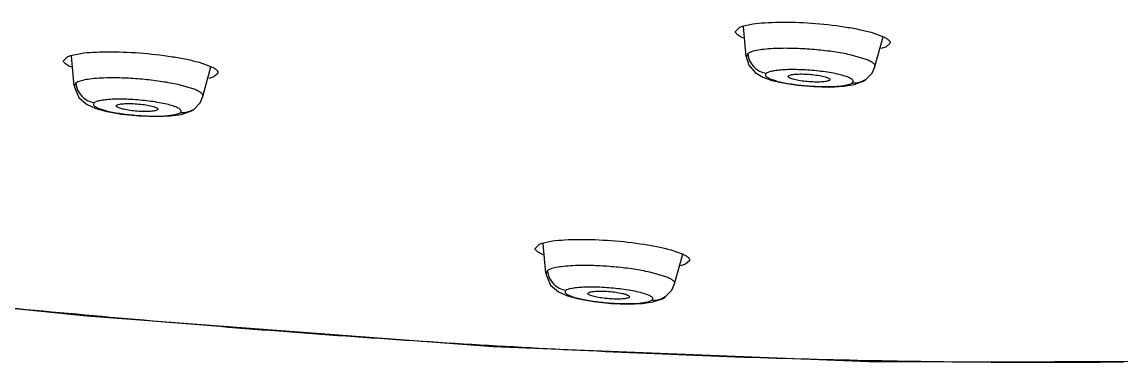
# Model space of a CAD drawing. Header units: inches. Extents: x 440 to 1212, y -520 to 27.
# Drawn here: x 1071.54 to 1097.76, y -252.32 to -244.19 of the extents above; entities that cross this region are included whole.
import ezdxf

# ---------------------------------------------------------------- set-up
doc = ezdxf.new("R2010")
doc.units = ezdxf.units.IN
doc.header["$LTSCALE"] = 1.21
doc.header["$MEASUREMENT"] = 0
doc.layers.get('0').update_dxf_attribs({"linetype": 'CONTINUOUS'})

msp = doc.modelspace()

# ---------------------------------------------------------------- linework, layer by layer
at = {"color": 7, "linetype": 'Continuous'}
for p, q in [((1088.549, -244.418), (1088.651, -244.312)), ((1088.651, -244.312), (1088.717, -244.287)), ((1088.717, -244.287), (1088.963, -244.234)), ((1088.803, -245.008), (1088.739, -244.303)), ((1088.743, -244.575), (1088.669, -244.539)), ((1091.783, -244.434), (1092.079, -244.54)), ((1091.874, -245.252), (1092.067, -244.54)), ((1092.132, -244.784), (1092.016, -244.823)), ((1092.231, -244.699), (1092.132, -244.784)), ((1072.533, -245.113), (1072.635, -245.009)), ((1072.635, -245.009), (1072.701, -244.985)), ((1072.701, -244.985), (1072.946, -244.935)), ((1072.787, -245.706), (1072.723, -245.001)), ((1088.842, -244.943), (1088.803, -245.007)), ((1088.804, -245.007), (1088.866, -245.214)), ((1088.889, -244.917), (1088.842, -244.943)), ((1091.664, -245.08), (1091.281, -244.97)), ((1072.727, -245.268), (1072.653, -245.233)), ((1075.764, -245.148), (1076.06, -245.254)), ((1075.858, -245.961), (1076.049, -245.254)), ((1089.361, -245.376), (1089.289, -245.409)), ((1091.804, -245.407), (1091.873, -245.253)), ((1091.874, -245.253), (1091.874, -245.252)), ((1072.825, -245.643), (1072.787, -245.705)), ((1072.873, -245.617), (1072.825, -245.643)), ((1076.115, -245.494), (1075.999, -245.532)), ((1076.213, -245.412), (1076.115, -245.494)), ((1089.414, -245.579), (1089.684, -245.642)), ((1089.684, -245.642), (1090.026, -245.694)), ((1089.806, -245.486), (1089.817, -245.469)), ((1089.817, -245.469), (1089.833, -245.46)), ((1090.789, -245.579), (1090.773, -245.587)), ((1090.8, -245.561), (1090.789, -245.579)), ((1091.258, -245.675), (1091.33, -245.643)), ((1091.656, -245.56), (1091.549, -245.617)), ((1091.593, -245.599), (1091.656, -245.56)), ((1091.657, -245.56), (1091.656, -245.56)), ((1091.657, -245.56), (1091.804, -245.407)), ((1072.787, -245.705), (1072.787, -245.706)), ((1075.648, -245.79), (1075.265, -245.681)), ((1090.026, -245.694), (1090.42, -245.729)), ((1090.42, -245.729), (1090.802, -245.738)), ((1090.802, -245.738), (1091.129, -245.721)), ((1073.342, -246.077), (1073.271, -246.109)), ((1073.791, -246.188), (1073.801, -246.171)), ((1073.801, -246.171), (1073.817, -246.162)), ((1075.637, -246.27), (1075.788, -246.115)), ((1075.788, -246.115), (1075.857, -245.962)), ((1075.857, -245.962), (1075.858, -245.961)), ((1073.568, -246.319), (1073.919, -246.381)), ((1073.919, -246.381), (1074.344, -246.426)), ((1074.344, -246.426), (1074.753, -246.441)), ((1074.753, -246.441), (1075.083, -246.428)), ((1074.774, -246.284), (1074.757, -246.293)), ((1074.784, -246.267), (1074.774, -246.284)), ((1075.24, -246.382), (1075.311, -246.35)), ((1075.637, -246.27), (1075.535, -246.323)), ((1075.566, -246.313), (1075.637, -246.27)), ((1083.775, -249.584), (1083.877, -249.48)), ((1083.877, -249.48), (1083.944, -249.457)), ((1083.944, -249.457), (1084.189, -249.407)), ((1084.029, -250.177), (1083.965, -249.472)), ((1083.969, -249.738), (1083.895, -249.702)), ((1087.006, -249.62), (1087.302, -249.725)), ((1087.1, -250.431), (1087.291, -249.725)), ((1084.115, -250.088), (1084.067, -250.114)), ((1087.358, -249.963), (1087.242, -250.001)), ((1087.455, -249.881), (1087.358, -249.963)), ((1084.067, -250.114), (1084.029, -250.176)), ((1084.029, -250.176), (1084.029, -250.177)), ((1086.888, -250.26), (1086.505, -250.151)), ((1084.584, -250.548), (1084.513, -250.579)), ((1085.043, -250.641), (1085.059, -250.632)), ((1087.099, -250.432), (1087.1, -250.431)), ((1084.813, -250.79), (1085.165, -250.851)), ((1085.033, -250.658), (1085.043, -250.641)), ((1085.165, -250.851), (1085.592, -250.895)), ((1085.592, -250.895), (1086, -250.91)), ((1086.016, -250.754), (1086, -250.763)), ((1086, -250.91), (1086.328, -250.898)), ((1086.026, -250.737), (1086.016, -250.754)), ((1086.482, -250.851), (1086.554, -250.82)), ((1086.876, -250.742), (1086.778, -250.793)), ((1086.808, -250.783), (1086.878, -250.741)), ((1086.878, -250.741), (1086.876, -250.742))]:
    msp.add_line(p, q, dxfattribs=at)
for points in [[(1088.866, -245.214), (1089.015, -245.392), (1089.2, -245.504), (1089.414, -245.579)], [(1091.129, -245.721), (1091.379, -245.68), (1091.593, -245.599)], [(1040.953, -247.421), (1052.194, -248.872), (1062.892, -250.155), (1073.093, -251.195), (1082.774, -251.924), (1091.93, -252.286), (1100.382, -252.275), (1108.103, -251.898), (1115.1, -251.197), (1121.573, -250.207), (1127.598, -248.955), (1133.223, -247.467), (1138.501, -245.751)], [(1072.788, -245.705), (1072.793, -245.742), (1072.897, -245.985)], [(1072.897, -245.985), (1073.084, -246.15), (1073.301, -246.247), (1073.568, -246.319)], [(1075.083, -246.428), (1075.34, -246.391), (1075.566, -246.313)], [(1084.03, -250.176), (1084.035, -250.214), (1084.14, -250.457)], [(1084.14, -250.457), (1084.329, -250.621), (1084.545, -250.718), (1084.813, -250.79)], [(1086.876, -250.742), (1087.031, -250.584), (1087.099, -250.432)], [(1086.328, -250.898), (1086.583, -250.861), (1086.808, -250.783)]]:
    msp.add_lwpolyline(points, dxfattribs=at)
for points, knots in [([(1088.963, -244.234), (1089.057, -244.22), (1089.265, -244.201), (1089.733, -244.184), (1090.366, -244.207), (1091.001, -244.274), (1091.473, -244.357), (1091.686, -244.407), (1091.783, -244.434)], [0, 0, 0, 0, 0.101043, 0.220621, 0.493623, 0.769984, 0.893622, 1, 1, 1, 1]), ([(1088.669, -244.539), (1088.652, -244.53), (1088.621, -244.511), (1088.576, -244.475), (1088.551, -244.441), (1088.549, -244.418)], [0, 0, 0, 0, 0.337386, 0.611663, 1, 1, 1, 1]), ([(1092.079, -244.54), (1092.104, -244.552), (1092.148, -244.576), (1092.2, -244.615), (1092.231, -244.656), (1092.234, -244.687), (1092.231, -244.699)], [0, 0, 0, 0, 0.358718, 0.633993, 0.837004, 1, 1, 1, 1]), ([(1089.633, -244.817), (1089.552, -244.818), (1089.4, -244.824), (1089.191, -244.843), (1089.023, -244.872), (1088.927, -244.9), (1088.888, -244.917)], [0, 0, 0, 0, 0.323965, 0.60414, 0.831508, 1, 1, 1, 1]), ([(1091.281, -244.97), (1091.156, -244.943), (1090.889, -244.896), (1090.476, -244.847), (1090.053, -244.819), (1089.77, -244.814), (1089.633, -244.817)], [0, 0, 0, 0, 0.23193, 0.489228, 0.752041, 1, 1, 1, 1]), ([(1072.653, -245.233), (1072.636, -245.223), (1072.605, -245.205), (1072.56, -245.169), (1072.535, -245.135), (1072.533, -245.113)], [0, 0, 0, 0, 0.338904, 0.613753, 1, 1, 1, 1]), ([(1072.946, -244.935), (1073.041, -244.922), (1073.249, -244.904), (1073.715, -244.891), (1074.349, -244.917), (1074.982, -244.987), (1075.454, -245.071), (1075.667, -245.121), (1075.764, -245.148)], [0, 0, 0, 0, 0.100907, 0.220391, 0.493334, 0.769788, 0.893516, 1, 1, 1, 1]), ([(1088.842, -244.943), (1088.848, -245.02), (1088.898, -245.173), (1089.01, -245.289), (1089.075, -245.331)], [0, 0, 0, 0, 0.499257, 1, 1, 1, 1]), ([(1091.874, -245.252), (1091.876, -245.246), (1091.877, -245.231), (1091.869, -245.209), (1091.854, -245.187), (1091.819, -245.156), (1091.755, -245.118), (1091.697, -245.093), (1091.664, -245.08)], [0, 0, 0, 0, 0.070392, 0.146231, 0.235903, 0.34457, 0.626876, 1, 1, 1, 1]), ([(1076.06, -245.254), (1076.086, -245.266), (1076.129, -245.29), (1076.182, -245.329), (1076.213, -245.369), (1076.216, -245.399), (1076.213, -245.411)], [0, 0, 0, 0, 0.360438, 0.636495, 0.838997, 1, 1, 1, 1]), ([(1089.075, -245.331), (1089.091, -245.342), (1089.157, -245.379), (1089.232, -245.402), (1089.289, -245.409)], [0, 0, 0, 0, 0.253004, 1, 1, 1, 1]), ([(1090.841, -245.403), (1090.705, -245.378), (1090.425, -245.342), (1090.076, -245.322), (1089.806, -245.322), (1089.631, -245.331), (1089.484, -245.348), (1089.398, -245.366), (1089.361, -245.376)], [0, 0, 0, 0, 0.278297, 0.568398, 0.702952, 0.822557, 0.922157, 1, 1, 1, 1]), ([(1072.825, -245.643), (1072.832, -245.72), (1072.881, -245.873), (1072.992, -245.988), (1073.057, -246.03)], [0, 0, 0, 0, 0.499346, 1, 1, 1, 1]), ([(1073.618, -245.521), (1073.536, -245.522), (1073.384, -245.527), (1073.176, -245.546), (1073.008, -245.573), (1072.912, -245.6), (1072.873, -245.617)], [0, 0, 0, 0, 0.325531, 0.605066, 0.831325, 1, 1, 1, 1]), ([(1075.265, -245.681), (1075.14, -245.653), (1074.874, -245.605), (1074.462, -245.555), (1074.039, -245.525), (1073.756, -245.519), (1073.618, -245.521)], [0, 0, 0, 0, 0.231734, 0.488331, 0.750919, 1, 1, 1, 1]), ([(1089.289, -245.409), (1089.279, -245.417), (1089.265, -245.433), (1089.264, -245.459), (1089.274, -245.478), (1089.292, -245.496), (1089.319, -245.514), (1089.354, -245.533), (1089.415, -245.559), (1089.511, -245.59), (1089.644, -245.623), (1089.8, -245.653), (1089.973, -245.68), (1090.157, -245.701), (1090.407, -245.722), (1090.701, -245.732), (1090.973, -245.724), (1091.153, -245.7), (1091.226, -245.684), (1091.258, -245.675)], [0, 0, 0, 0, 0.01897, 0.027138, 0.036422, 0.04827, 0.06346, 0.082167, 0.104354, 0.158621, 0.224793, 0.30095, 0.384899, 0.473863, 0.564939, 0.741907, 0.892948, 0.952475, 1, 1, 1, 1]), ([(1090.773, -245.587), (1090.762, -245.593), (1090.733, -245.601), (1090.661, -245.614), (1090.546, -245.621), (1090.389, -245.62), (1090.221, -245.607), (1090.085, -245.589), (1089.986, -245.57), (1089.925, -245.554), (1089.875, -245.539), (1089.838, -245.522), (1089.814, -245.507), (1089.805, -245.492), (1089.805, -245.486)], [0, 0, 0, 0, 0.037579, 0.087771, 0.220636, 0.383917, 0.558768, 0.724306, 0.797483, 0.861274, 0.91398, 0.954486, 0.982337, 1, 1, 1, 1]), ([(1089.833, -245.46), (1089.844, -245.455), (1089.872, -245.446), (1089.945, -245.433), (1090.06, -245.426), (1090.217, -245.428), (1090.384, -245.44), (1090.521, -245.458), (1090.62, -245.477), (1090.681, -245.493), (1090.731, -245.509), (1090.768, -245.525), (1090.792, -245.54), (1090.8, -245.555), (1090.8, -245.561)], [0, 0, 0, 0, 0.037581, 0.087773, 0.220638, 0.38392, 0.55877, 0.724307, 0.797485, 0.861275, 0.913981, 0.954488, 0.982337, 1, 1, 1, 1]), ([(1091.336, -245.564), (1091.328, -245.556), (1091.307, -245.54), (1091.25, -245.51), (1091.152, -245.474), (1091.008, -245.435), (1090.9, -245.413), (1090.841, -245.403)], [0, 0, 0, 0, 0.065162, 0.148692, 0.369882, 0.657317, 1, 1, 1, 1]), ([(1091.33, -245.643), (1091.342, -245.633), (1091.359, -245.614), (1091.352, -245.582), (1091.342, -245.57), (1091.336, -245.564)], [0, 0, 0, 0, 0.492773, 0.717371, 1, 1, 1, 1]), ([(1091.549, -245.617), (1091.531, -245.623), (1091.46, -245.645), (1091.385, -245.649), (1091.33, -245.643)], [0, 0, 0, 0, 0.259035, 1, 1, 1, 1]), ([(1075.857, -245.961), (1075.859, -245.954), (1075.859, -245.94), (1075.851, -245.918), (1075.836, -245.897), (1075.802, -245.865), (1075.738, -245.827), (1075.681, -245.802), (1075.648, -245.79)], [0, 0, 0, 0, 0.07018, 0.14627, 0.236374, 0.345156, 0.626876, 1, 1, 1, 1]), ([(1073.057, -246.03), (1073.073, -246.041), (1073.139, -246.079), (1073.214, -246.102), (1073.271, -246.109)], [0, 0, 0, 0, 0.252953, 1, 1, 1, 1]), ([(1073.271, -246.109), (1073.26, -246.117), (1073.246, -246.132), (1073.246, -246.158), (1073.256, -246.177), (1073.274, -246.195), (1073.301, -246.213), (1073.336, -246.231), (1073.398, -246.257), (1073.493, -246.288), (1073.627, -246.321), (1073.783, -246.352), (1073.956, -246.379), (1074.14, -246.401), (1074.39, -246.423), (1074.684, -246.435), (1074.955, -246.428), (1075.135, -246.406), (1075.208, -246.391), (1075.24, -246.382)], [0, 0, 0, 0, 0.018623, 0.026653, 0.035865, 0.047698, 0.062912, 0.081668, 0.103918, 0.15834, 0.22468, 0.301004, 0.385106, 0.474197, 0.565367, 0.7424, 0.893308, 0.952682, 1, 1, 1, 1]), ([(1074.82, -246.112), (1074.684, -246.087), (1074.404, -246.05), (1074.056, -246.028), (1073.786, -246.027), (1073.611, -246.034), (1073.465, -246.05), (1073.379, -246.067), (1073.342, -246.077)], [0, 0, 0, 0, 0.27876, 0.569076, 0.703611, 0.823101, 0.922481, 1, 1, 1, 1]), ([(1073.817, -246.162), (1073.829, -246.157), (1073.857, -246.149), (1073.929, -246.137), (1074.045, -246.13), (1074.201, -246.133), (1074.369, -246.146), (1074.505, -246.164), (1074.604, -246.184), (1074.665, -246.199), (1074.715, -246.215), (1074.752, -246.232), (1074.776, -246.247), (1074.785, -246.261), (1074.785, -246.267)], [0, 0, 0, 0, 0.037444, 0.087548, 0.220355, 0.383698, 0.558689, 0.7244, 0.797659, 0.861514, 0.914262, 0.954769, 0.982546, 1, 1, 1, 1]), ([(1075.317, -246.273), (1075.308, -246.265), (1075.287, -246.25), (1075.23, -246.219), (1075.132, -246.184), (1074.988, -246.145), (1074.879, -246.123), (1074.82, -246.112)], [0, 0, 0, 0, 0.065072, 0.148607, 0.369895, 0.657386, 1, 1, 1, 1]), ([(1074.757, -246.293), (1074.746, -246.298), (1074.718, -246.306), (1074.646, -246.318), (1074.53, -246.325), (1074.373, -246.322), (1074.206, -246.309), (1074.07, -246.29), (1073.971, -246.271), (1073.909, -246.255), (1073.86, -246.239), (1073.823, -246.223), (1073.799, -246.208), (1073.79, -246.194), (1073.79, -246.188)], [0, 0, 0, 0, 0.037442, 0.087545, 0.22035, 0.383693, 0.558685, 0.724398, 0.797657, 0.861512, 0.914261, 0.954769, 0.982545, 1, 1, 1, 1]), ([(1075.311, -246.35), (1075.323, -246.341), (1075.34, -246.322), (1075.333, -246.291), (1075.323, -246.279), (1075.317, -246.273)], [0, 0, 0, 0, 0.490032, 0.71459, 1, 1, 1, 1]), ([(1075.535, -246.323), (1075.517, -246.33), (1075.445, -246.353), (1075.367, -246.357), (1075.311, -246.351)], [0, 0, 0, 0, 0.25924, 1, 1, 1, 1]), ([(1097.799, -252.296), (1095.817, -252.316), (1091.762, -252.291), (1086.65, -252.117), (1082.457, -251.895), (1078.191, -251.615), (1072.85, -251.174), (1066.46, -250.54), (1058.022, -249.595), (1051.725, -248.803), (1047.543, -248.264)], [0, 0, 0, 0, 0.117832, 0.241077, 0.304039, 0.367526, 0.49522, 0.622664, 0.749293, 1, 1, 1, 1]), ([(1083.895, -249.702), (1083.877, -249.693), (1083.847, -249.675), (1083.802, -249.64), (1083.777, -249.606), (1083.775, -249.584)], [0, 0, 0, 0, 0.339229, 0.614177, 1, 1, 1, 1]), ([(1084.189, -249.407), (1084.284, -249.394), (1084.492, -249.376), (1084.958, -249.363), (1085.591, -249.389), (1086.225, -249.459), (1086.697, -249.543), (1086.909, -249.592), (1087.006, -249.62)], [0, 0, 0, 0, 0.100957, 0.220475, 0.493436, 0.769854, 0.893551, 1, 1, 1, 1]), ([(1087.302, -249.725), (1087.328, -249.737), (1087.371, -249.76), (1087.424, -249.799), (1087.455, -249.839), (1087.458, -249.869), (1087.455, -249.881)], [0, 0, 0, 0, 0.360986, 0.637256, 0.839565, 1, 1, 1, 1]), ([(1084.859, -249.993), (1084.778, -249.994), (1084.626, -249.999), (1084.417, -250.017), (1084.25, -250.044), (1084.154, -250.071), (1084.115, -250.088)], [0, 0, 0, 0, 0.324149, 0.604408, 0.831736, 1, 1, 1, 1]), ([(1086.505, -250.151), (1086.38, -250.124), (1086.114, -250.076), (1085.701, -250.026), (1085.278, -249.996), (1084.996, -249.991), (1084.859, -249.993)], [0, 0, 0, 0, 0.23201, 0.489336, 0.75212, 1, 1, 1, 1]), ([(1084.067, -250.114), (1084.074, -250.191), (1084.123, -250.344), (1084.234, -250.459), (1084.299, -250.501)], [0, 0, 0, 0, 0.499366, 1, 1, 1, 1]), ([(1087.099, -250.431), (1087.101, -250.425), (1087.102, -250.41), (1087.094, -250.388), (1087.079, -250.367), (1087.044, -250.336), (1086.98, -250.298), (1086.922, -250.273), (1086.888, -250.26)], [0, 0, 0, 0, 0.069469, 0.144657, 0.234012, 0.342657, 0.625597, 1, 1, 1, 1]), ([(1084.299, -250.501), (1084.315, -250.512), (1084.381, -250.55), (1084.456, -250.573), (1084.513, -250.58)], [0, 0, 0, 0, 0.252949, 1, 1, 1, 1]), ([(1084.513, -250.579), (1084.502, -250.588), (1084.488, -250.603), (1084.488, -250.629), (1084.498, -250.647), (1084.517, -250.665), (1084.543, -250.683), (1084.578, -250.701), (1084.64, -250.727), (1084.736, -250.758), (1084.87, -250.791), (1085.026, -250.822), (1085.199, -250.849), (1085.383, -250.871), (1085.632, -250.892), (1085.926, -250.904), (1086.198, -250.897), (1086.377, -250.876), (1086.451, -250.86), (1086.482, -250.851)], [0, 0, 0, 0, 0.018539, 0.026528, 0.035709, 0.047524, 0.062731, 0.081485, 0.103739, 0.158178, 0.224545, 0.300898, 0.385032, 0.474156, 0.565355, 0.74243, 0.893347, 0.952709, 1, 1, 1, 1]), ([(1084.584, -250.548), (1084.621, -250.539), (1084.706, -250.522), (1084.85, -250.506), (1085.023, -250.498), (1085.29, -250.499), (1085.635, -250.521), (1085.912, -250.557), (1086.048, -250.581)], [0, 0, 0, 0, 0.078137, 0.176821, 0.295682, 0.429948, 0.720042, 1, 1, 1, 1]), ([(1085.059, -250.632), (1085.071, -250.627), (1085.099, -250.62), (1085.171, -250.607), (1085.287, -250.601), (1085.443, -250.603), (1085.611, -250.616), (1085.747, -250.635), (1085.846, -250.655), (1085.907, -250.67), (1085.957, -250.686), (1085.994, -250.702), (1086.018, -250.717), (1086.027, -250.731), (1086.027, -250.737)], [0, 0, 0, 0, 0.037427, 0.087528, 0.220357, 0.383742, 0.55878, 0.724529, 0.797799, 0.861656, 0.914398, 0.954885, 0.982619, 1, 1, 1, 1]), ([(1086.048, -250.581), (1086.112, -250.592), (1086.23, -250.616), (1086.384, -250.658), (1086.487, -250.696), (1086.543, -250.729), (1086.561, -250.746), (1086.567, -250.755)], [0, 0, 0, 0, 0.354743, 0.648478, 0.867058, 0.944199, 1, 1, 1, 1]), ([(1086, -250.763), (1085.988, -250.768), (1085.96, -250.776), (1085.888, -250.788), (1085.772, -250.795), (1085.616, -250.792), (1085.448, -250.779), (1085.312, -250.76), (1085.213, -250.741), (1085.151, -250.725), (1085.102, -250.71), (1085.065, -250.693), (1085.041, -250.678), (1085.032, -250.664), (1085.032, -250.658)], [0, 0, 0, 0, 0.037424, 0.087524, 0.220352, 0.383737, 0.558777, 0.724527, 0.797797, 0.861655, 0.914397, 0.954884, 0.982619, 1, 1, 1, 1]), ([(1086.567, -250.755), (1086.57, -250.76), (1086.576, -250.771), (1086.575, -250.796), (1086.563, -250.812), (1086.554, -250.82)], [0, 0, 0, 0, 0.256725, 0.48595, 1, 1, 1, 1]), ([(1086.778, -250.793), (1086.759, -250.8), (1086.687, -250.823), (1086.609, -250.827), (1086.554, -250.821)], [0, 0, 0, 0, 0.259255, 1, 1, 1, 1])]:
    msp.add_open_spline(points, degree=3, knots=knots, dxfattribs=at)

doc.saveas('drawing.dxf')
